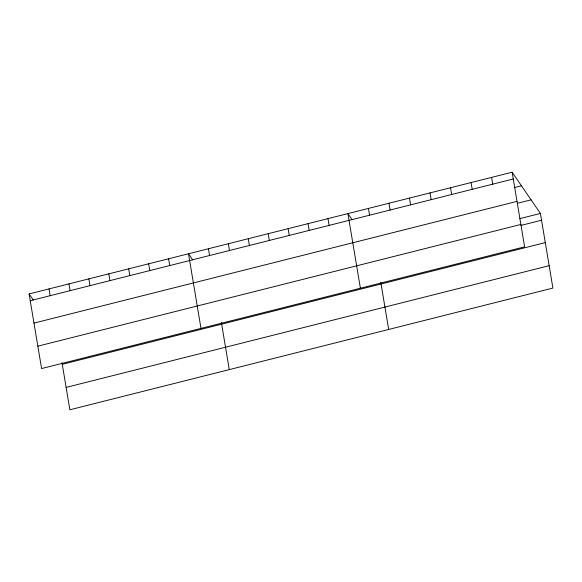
<?xml version="1.0" encoding="UTF-8"?>
<svg xmlns="http://www.w3.org/2000/svg" width="582" height="582" viewBox="0 0 582 582"><rect width="100%" height="100%" fill="white"/><g stroke="black" fill="none" stroke-linecap="round" stroke-linejoin="round"><path stroke-width="0.87" d="M512.131 172.214L524.622 246.833L41.591 368.559L29.1 293.932L512.131 172.214L540.409 213.441L552.9 288.068L69.869 409.786L61.976 362.608M30.235 300.712L513.266 178.987M514.619 187.542L521.465 185.818M33.982 323.097L517.012 201.379M517.391 203.285L531.082 199.837M519.886 218.614L540.409 213.441M37.845 346.166L520.875 224.448M521.014 225.394L541.544 220.222M62.259 364.332L545.29 242.607M66.122 387.401L549.153 265.676M352.103 219.72L347.898 213.594L360.389 288.221M192.7 259.885L188.503 253.767L200.986 328.386M29.1 293.932L33.298 300.057M491.601 177.386L492.736 184.159M471.071 182.559L472.206 189.332M450.548 187.731L451.676 194.504M430.018 192.904L431.153 199.684M409.488 198.076L410.623 204.857M388.958 203.249L390.093 210.029M368.428 208.421L369.563 215.202M380.774 282.27L388.667 329.448M327.979 218.621L329.106 225.394M308.053 223.641L309.188 230.414M288.126 228.661L289.261 235.434M268.2 233.68L269.335 240.461M248.274 238.7L249.409 245.48M228.348 243.72L229.483 250.5M221.371 322.443L229.272 369.621M208.429 248.747L209.556 255.52M168.576 258.786L169.711 265.559M148.65 263.806L149.785 270.586M128.724 268.826L129.859 275.606M108.798 273.846L109.933 280.626M88.879 278.873L90.006 285.646M68.952 283.892L70.087 290.665M49.026 288.912L50.161 295.685"/></g></svg>
